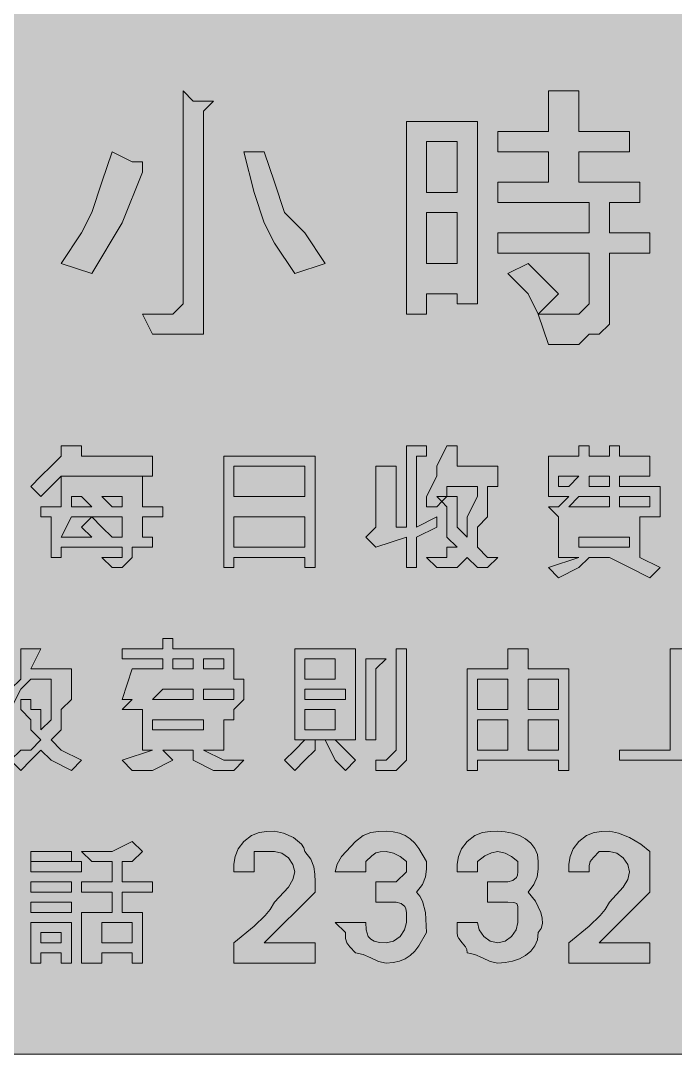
# Model space of a CAD drawing. Header units: metres. Extents: x 9 to 558, y 12 to 260.
# Drawn here: x 204.8 to 282.2, y 11.5 to 133.8 of the extents above; entities that cross this region are included whole.
import ezdxf

# ---------------------------------------------------------------- set-up
doc = ezdxf.new("R2010")
doc.units = ezdxf.units.M
doc.layers.add('FILL_BLUE_0000FF', color=7, linetype='Continuous', true_color=0x0000ff)
doc.layers.add('FILL_WHITE_FFFFFF', color=7, linetype='Continuous', true_color=0xffffff)

msp = doc.modelspace()

# ---------------------------------------------------------------- hatches: boundary and pattern name
at = {"layer": 'FILL_BLUE_0000FF', "true_color": 0x0000ff}
h = msp.add_hatch(color=7, dxfattribs=at)
h.dxf.hatch_style = 1
h.paths.add_polyline_path([(551.26, 259.87), (552.02, 259.71), (553.41, 259.17), (556.41, 257.52), (556.81, 257.02), (557.1, 256.43), (557.46, 255.12), (557.61, 252.72), (557.61, 18.72), (557.61, 16.32), (557.56, 15.92), (557.42, 15.61), (557.01, 15.12), (556.6, 14.63), (556.46, 14.32), (556.41, 13.92), (553.41, 12.27), (552.02, 11.73), (551.26, 11.57), (550.41, 11.52), (16.41, 11.52), (15.53, 11.54), (14.76, 11.67), (14.22, 12.03), (14.06, 12.32), (14.01, 12.72), (13.13, 12.74), (12.36, 12.87), (11.82, 13.23), (11.66, 13.52), (11.61, 13.92), (10.82, 14.42), (10.22, 15.01), (9.8, 15.65), (9.51, 16.32), (9.25, 17.63), (9.21, 18.72), (9.21, 252.72), (9.21, 255.12), (9.92, 256), (10.41, 256.77), (10.9, 257.31), (11.21, 257.47), (11.61, 257.52), (11.66, 257.92), (11.82, 258.23), (12.36, 258.72), (13.13, 259.21), (14.01, 259.92), (16.41, 259.92), (550.41, 259.92), (551.26, 259.87)])
at = {"layer": 'FILL_WHITE_FFFFFF', "true_color": 0xffffff}
h = msp.add_hatch(color=7, dxfattribs=at)
h.dxf.hatch_style = 1
h.paths.add_polyline_path([(226.41, 124.32), (227.61, 124.32), (226.41, 123.12), (226.41, 100.32), (226.41, 97.92), (226.41, 96.72), (225.21, 96.72), (222.81, 96.72), (220.41, 96.72), (219.21, 99.12), (221.61, 99.12), (222.81, 99.12), (224.01, 100.32), (224.01, 125.52), (225.21, 124.32), (226.41, 124.32)])
h = msp.add_hatch(color=7, dxfattribs=at)
h.dxf.hatch_style = 1
h.paths.add_polyline_path([(267.21, 118.32), (261.21, 118.32), (261.21, 120.72), (267.21, 120.72), (267.21, 125.52), (270.81, 125.52), (270.81, 124.32), (270.81, 120.72), (276.81, 120.72), (276.81, 118.32), (270.81, 118.32), (270.81, 114.72), (278.01, 114.72), (278.01, 112.32), (274.41, 112.32), (274.41, 108.72), (279.21, 108.72), (279.21, 106.32), (274.41, 106.32), (274.41, 99.12), (274.41, 97.92), (273.21, 96.72), (272.01, 96.72), (270.81, 95.52), (267.21, 95.52), (266.01, 99.12), (269.61, 99.12), (270.81, 99.12), (272.01, 100.32), (272.01, 106.32), (261.21, 106.32), (261.21, 108.72), (272.01, 108.72), (272.01, 112.32), (261.21, 112.32), (261.21, 114.72), (267.21, 114.72), (267.21, 118.32)])
h = msp.add_hatch(color=7, dxfattribs=at)
h.dxf.hatch_style = 1
h.paths.add_polyline_path([(256.41, 100.32), (256.41, 101.52), (252.81, 101.52), (252.81, 99.12), (250.41, 99.12), (250.41, 100.32), (250.41, 121.92), (258.81, 121.92), (258.81, 100.32), (256.41, 100.32)])
h.paths.add_polyline_path([(252.81, 119.52), (252.81, 113.52), (256.41, 113.52), (256.41, 119.52), (252.81, 119.52)], flags=16)
h.paths.add_polyline_path([(256.41, 111.12), (252.81, 111.12), (252.81, 105.12), (256.41, 105.12), (256.41, 111.12)], flags=16)
h = msp.add_hatch(color=7, dxfattribs=at)
h.dxf.hatch_style = 1
h.paths.add_polyline_path([(212.01, 108.72), (213.21, 111.12), (214.41, 114.72), (215.61, 118.32), (218.01, 117.12), (219.21, 117.12), (219.21, 115.92), (216.81, 109.92), (213.21, 103.92), (209.61, 105.12), (212.01, 108.72)])
h = msp.add_hatch(color=7, dxfattribs=at)
h.dxf.hatch_style = 1
h.paths.add_polyline_path([(234.81, 107.52), (233.61, 109.92), (232.41, 113.52), (231.21, 118.32), (233.61, 118.32), (234.81, 114.72), (236.01, 111.12), (238.41, 108.72), (240.81, 105.12), (237.21, 103.92), (234.81, 107.52)])
h = msp.add_hatch(color=7, dxfattribs=at)
h.dxf.hatch_style = 1
h.paths.add_polyline_path([(266.01, 103.92), (268.41, 101.52), (266.01, 99.12), (264.81, 101.52), (262.41, 103.92), (264.81, 105.12), (266.01, 103.92)])
h = msp.add_hatch(color=7, dxfattribs=at)
h.dxf.hatch_style = 1
h.paths.add_polyline_path([(220.41, 79.92), (209.61, 79.92), (207.21, 77.52), (206.01, 78.72), (207.21, 79.92), (208.41, 81.12), (209.61, 82.32), (209.61, 83.52), (212.01, 83.52), (212.01, 82.32), (220.41, 82.32), (220.41, 79.92)])
h = msp.add_hatch(color=7, dxfattribs=at)
h.dxf.hatch_style = 1
h.paths.add_polyline_path([(246.81, 73.92), (246.81, 81.12), (248.01, 81.12), (249.21, 81.12), (249.21, 73.92), (250.41, 73.92), (250.41, 83.52), (251.61, 83.52), (252.81, 83.52), (252.81, 82.32), (251.61, 82.32), (251.61, 73.92), (254.01, 75.12), (254.01, 73.92), (251.61, 72.72), (251.61, 69.12), (250.41, 69.12), (250.41, 72.72), (246.81, 71.52), (245.61, 72.72), (246.81, 73.92)])
h = msp.add_hatch(color=7, dxfattribs=at)
h.dxf.hatch_style = 1
h.paths.add_polyline_path([(252.81, 76.32), (252.81, 77.52), (254.01, 79.92), (254.01, 81.12), (255.21, 83.52), (256.41, 83.52), (256.41, 82.32), (256.41, 81.12), (261.21, 81.12), (261.21, 78.72), (260.01, 78.72), (260.01, 77.52), (260.01, 75.12), (258.81, 73.92), (258.81, 71.52), (260.01, 70.32), (261.21, 70.32), (260.01, 69.12), (258.81, 69.12), (257.61, 70.32), (256.41, 69.12), (254.01, 69.12), (252.81, 70.32), (254.01, 70.32), (255.21, 70.32), (255.21, 71.52), (256.41, 71.52), (255.21, 72.72), (255.21, 73.92), (255.21, 76.32), (254.61, 76.92), (254.01, 76.32), (252.81, 76.32)])
h.paths.add_polyline_path([(255.21, 77.52), (254.01, 77.52), (254.61, 76.92), (255.21, 77.52)], flags=16)
h.paths.add_polyline_path([(256.41, 77.52), (256.41, 76.32), (256.41, 75.12), (256.41, 73.92), (257.61, 72.72), (257.61, 73.92), (257.61, 75.12), (258.81, 77.52), (258.81, 78.72), (255.21, 78.72), (255.21, 77.52), (256.41, 77.52)], flags=16)
h = msp.add_hatch(color=7, dxfattribs=at)
h.dxf.hatch_style = 1
h.paths.add_polyline_path([(267.21, 69.12), (270.81, 70.32), (268.41, 70.32), (268.41, 75.12), (267.21, 76.32), (268.41, 76.32), (269.61, 77.52), (268.41, 77.52), (267.21, 77.52), (267.21, 81.12), (267.21, 82.32), (270.81, 82.32), (270.81, 83.52), (272.01, 83.52), (272.01, 82.32), (274.41, 82.32), (274.41, 83.52), (275.61, 83.52), (275.61, 82.32), (279.21, 82.32), (279.21, 79.92), (275.61, 79.92), (275.61, 78.72), (280.41, 78.72), (280.41, 77.52), (280.41, 75.12), (279.21, 75.12), (278.01, 75.12), (278.01, 70.32), (280.41, 69.12), (279.21, 67.92), (276.81, 69.12), (274.41, 70.32), (272.01, 70.32), (270.81, 69.12), (268.41, 67.92), (267.21, 69.12)])
h.paths.add_polyline_path([(268.41, 79.92), (268.41, 78.72), (269.61, 78.72), (270.81, 79.92), (268.41, 79.92)], flags=16)
h.paths.add_polyline_path([(274.41, 79.92), (272.01, 79.92), (272.01, 78.72), (274.41, 78.72), (274.41, 79.92)], flags=16)
h.paths.add_polyline_path([(274.41, 76.32), (274.41, 77.52), (270.81, 77.52), (269.61, 76.32), (274.41, 76.32)], flags=16)
h.paths.add_polyline_path([(279.21, 77.52), (275.61, 77.52), (275.61, 76.32), (278.01, 76.32), (279.21, 76.32), (279.21, 77.52)], flags=16)
h.paths.add_polyline_path([(276.81, 72.72), (270.81, 72.72), (270.81, 71.52), (276.81, 71.52), (276.81, 72.72)], flags=16)
h = msp.add_hatch(color=7, dxfattribs=at)
h.dxf.hatch_style = 1
h.paths.add_polyline_path([(239.61, 69.12), (238.41, 69.12), (238.41, 70.32), (230.01, 70.32), (230.01, 69.12), (228.81, 69.12), (228.81, 82.32), (239.61, 82.32), (239.61, 69.12)])
h.paths.add_polyline_path([(230.01, 75.12), (230.01, 71.52), (238.41, 71.52), (238.41, 75.12), (230.01, 75.12)], flags=16)
h.paths.add_polyline_path([(238.41, 81.12), (230.01, 81.12), (230.01, 77.52), (238.41, 77.52), (238.41, 81.12)], flags=16)
h = msp.add_hatch(color=7, dxfattribs=at)
h.dxf.hatch_style = 1
h.paths.add_polyline_path([(221.61, 76.32), (221.61, 75.12), (219.21, 75.12), (219.21, 72.72), (220.41, 72.72), (220.41, 71.52), (218.01, 71.52), (218.01, 70.32), (216.81, 69.12), (215.61, 69.12), (214.41, 70.32), (215.61, 70.32), (216.81, 70.32), (216.81, 71.52), (209.61, 71.52), (209.61, 70.32), (208.41, 70.32), (208.41, 75.12), (207.21, 75.12), (207.21, 76.32), (209.61, 76.32), (209.61, 79.92), (219.21, 79.92), (219.21, 76.32), (221.61, 76.32)])
h.paths.add_polyline_path([(214.41, 77.52), (215.61, 76.32), (216.81, 76.32), (216.81, 77.52), (214.41, 77.52)], flags=16)
h.paths.add_polyline_path([(210.81, 77.52), (210.81, 76.32), (213.21, 76.32), (212.01, 77.52), (210.81, 77.52)], flags=16)
h.paths.add_polyline_path([(215.61, 72.72), (216.81, 72.72), (216.81, 75.12), (213.21, 75.12), (214.41, 73.92), (215.61, 72.72)], flags=16)
h.paths.add_polyline_path([(210.81, 75.12), (209.61, 72.72), (213.21, 72.72), (212.01, 73.92), (213.21, 75.12), (210.81, 75.12)], flags=16)
h = msp.add_hatch(color=7, dxfattribs=at)
h.dxf.hatch_style = 1
h.paths.add_polyline_path([(221.61, 59.52), (221.61, 60.72), (222.81, 60.72), (222.81, 59.52), (225.21, 59.52), (226.41, 59.52), (230.01, 59.52), (230.01, 55.92), (231.21, 55.92), (231.21, 53.52), (230.01, 52.32), (230.01, 51.12), (228.81, 51.12), (228.81, 47.52), (226.41, 47.52), (228.81, 46.32), (231.21, 46.32), (230.01, 45.12), (227.61, 45.12), (225.21, 46.32), (225.21, 47.52), (221.61, 47.52), (222.81, 46.32), (220.41, 45.12), (218.01, 45.12), (216.81, 46.32), (220.41, 47.52), (219.21, 47.52), (219.21, 52.32), (218.01, 52.32), (216.81, 52.32), (218.01, 53.52), (216.81, 53.52), (218.01, 57.12), (221.61, 57.12), (221.61, 58.32), (216.81, 58.32), (216.81, 59.52), (221.61, 59.52)])
h.paths.add_polyline_path([(225.21, 58.32), (222.81, 58.32), (222.81, 57.12), (225.21, 57.12), (225.21, 58.32)], flags=16)
h.paths.add_polyline_path([(228.81, 57.12), (228.81, 58.32), (226.41, 58.32), (226.41, 57.12), (228.81, 57.12)], flags=16)
h.paths.add_polyline_path([(225.21, 53.52), (225.21, 54.72), (221.61, 54.72), (220.41, 53.52), (225.21, 53.52)], flags=16)
h.paths.add_polyline_path([(230.01, 53.52), (230.01, 54.72), (226.41, 54.72), (226.41, 53.52), (228.81, 53.52), (230.01, 53.52)], flags=16)
h.paths.add_polyline_path([(226.41, 51.12), (220.41, 51.12), (220.41, 49.92), (226.41, 49.92), (226.41, 51.12)], flags=16)
h = msp.add_hatch(color=7, dxfattribs=at)
h.dxf.hatch_style = 1
h.paths.add_polyline_path([(203.61, 54.72), (204.81, 55.92), (204.81, 58.32), (204.81, 59.52), (206.01, 59.52), (207.21, 59.52), (206.01, 57.12), (210.81, 57.12), (210.81, 55.92), (210.81, 53.52), (209.61, 52.32), (209.61, 49.92), (208.41, 48.72), (209.61, 47.52), (212.01, 46.32), (210.81, 45.12), (208.41, 46.32), (207.21, 47.52), (206.01, 46.32), (204.81, 45.12), (203.61, 46.32), (204.81, 47.52), (206.01, 47.52), (207.21, 48.72), (206.01, 49.92), (206.01, 51.12), (204.81, 52.32), (204.81, 53.52), (206.01, 53.52), (206.01, 52.32), (207.21, 52.32), (207.21, 51.12), (207.21, 49.92), (208.41, 51.12), (208.41, 52.32), (208.41, 53.52), (208.41, 55.92), (206.01, 55.92), (204.81, 54.72), (203.61, 52.32), (202.41, 53.52), (203.61, 54.72)])
h = msp.add_hatch(color=7, dxfattribs=at)
h.dxf.hatch_style = 1
h.paths.add_polyline_path([(237.21, 59.52), (244.41, 59.52), (244.41, 48.72), (237.21, 48.72), (237.21, 59.52)])
h.paths.add_polyline_path([(238.41, 53.52), (243.21, 53.52), (243.21, 54.72), (238.41, 54.72), (238.41, 53.52)], flags=16)
h.paths.add_polyline_path([(238.41, 58.32), (238.41, 55.92), (242.01, 55.92), (242.01, 58.32), (238.41, 58.32)], flags=16)
h.paths.add_polyline_path([(242.01, 52.32), (238.41, 52.32), (238.41, 49.92), (242.01, 49.92), (242.01, 52.32)], flags=16)
h = msp.add_hatch(color=7, dxfattribs=at)
h.dxf.hatch_style = 1
h.paths.add_polyline_path([(250.41, 59.52), (250.41, 47.52), (250.41, 46.32), (249.21, 45.12), (248.01, 45.12), (246.81, 45.12), (246.81, 46.32), (248.01, 46.32), (249.21, 47.52), (249.21, 59.52), (250.41, 59.52)])
h = msp.add_hatch(color=7, dxfattribs=at)
h.dxf.hatch_style = 1
h.paths.add_polyline_path([(264.81, 57.12), (269.61, 57.12), (269.61, 45.12), (268.41, 45.12), (268.41, 46.32), (258.81, 46.32), (258.81, 45.12), (257.61, 45.12), (257.61, 57.12), (262.41, 57.12), (262.41, 59.52), (263.61, 59.52), (264.81, 59.52), (264.81, 57.12)])
h.paths.add_polyline_path([(262.41, 52.32), (262.41, 55.92), (258.81, 55.92), (258.81, 52.32), (262.41, 52.32)], flags=16)
h.paths.add_polyline_path([(264.81, 52.32), (268.41, 52.32), (268.41, 55.92), (264.81, 55.92), (264.81, 52.32)], flags=16)
h.paths.add_polyline_path([(258.81, 51.12), (258.81, 47.52), (262.41, 47.52), (262.41, 51.12), (258.81, 51.12)], flags=16)
h.paths.add_polyline_path([(268.41, 51.12), (264.81, 51.12), (264.81, 47.52), (268.41, 47.52), (268.41, 51.12)], flags=16)
h = msp.add_hatch(color=7, dxfattribs=at)
h.dxf.hatch_style = 1
h.paths.add_polyline_path([(284.01, 59.52), (284.01, 54.72), (288.81, 54.72), (288.81, 53.52), (284.01, 53.52), (284.01, 47.52), (290.01, 47.52), (290.01, 46.32), (275.61, 46.32), (275.61, 47.52), (281.61, 47.52), (281.61, 59.52), (282.81, 59.52), (284.01, 59.52)])
h = msp.add_hatch(color=7, dxfattribs=at)
h.dxf.hatch_style = 1
h.paths.add_polyline_path([(246.81, 58.32), (248.01, 58.32), (246.81, 57.12), (246.81, 48.72), (245.61, 48.72), (245.61, 58.32), (246.81, 58.32)])
h = msp.add_hatch(color=7, dxfattribs=at)
h.dxf.hatch_style = 1
h.paths.add_polyline_path([(237.21, 47.52), (238.41, 48.72), (239.61, 48.72), (239.61, 47.52), (238.41, 46.32), (237.21, 45.12), (236.01, 46.32), (237.21, 47.52)])
h = msp.add_hatch(color=7, dxfattribs=at)
h.dxf.hatch_style = 1
h.paths.add_polyline_path([(242.01, 46.32), (240.81, 48.72), (242.01, 48.72), (243.21, 47.52), (244.41, 46.32), (243.21, 45.12), (242.01, 46.32)])
h = msp.add_hatch(color=7, dxfattribs=at)
h.dxf.hatch_style = 1
h.paths.add_polyline_path([(230.01, 33.12), (230.03, 34.02), (230.16, 34.92), (230.52, 35.82), (231.21, 36.72), (232.11, 37.41), (233.01, 37.77), (233.91, 37.9), (234.81, 37.92), (235.88, 37.71), (237.06, 37.17), (238.02, 36.4), (238.3, 35.97), (238.41, 35.52), (239.1, 34.62), (239.46, 33.72), (239.59, 32.82), (239.61, 31.92), (239.61, 30.72), (233.61, 24.72), (239.61, 24.72), (239.61, 22.32), (230.01, 22.32), (230.01, 24.72), (232.41, 26.67), (233.72, 27.93), (234.31, 28.67), (234.81, 29.52), (236.46, 31.32), (237, 32.22), (237.21, 33.12), (237, 34), (236.46, 34.77), (235.69, 35.31), (234.81, 35.52), (232.41, 35.52), (232.41, 33.12), (230.01, 33.12)])
h = msp.add_hatch(color=7, dxfattribs=at)
h.dxf.hatch_style = 1
h.paths.add_polyline_path([(250.41, 28.32), (250.36, 28.72), (250.22, 29.01), (249.81, 29.37), (249.21, 29.52), (246.81, 29.52), (246.81, 31.92), (249.21, 31.92), (250.41, 33.12), (250.41, 34.32), (249.66, 34.92), (248.89, 35.33), (248.01, 35.52), (247.3, 35.5), (246.81, 35.37), (246.32, 35.01), (245.61, 34.32), (245.61, 33.12), (242.01, 33.12), (242.22, 34.02), (242.76, 34.92), (244.41, 36.72), (245.31, 37.41), (246.21, 37.77), (247.11, 37.9), (248.01, 37.92), (248.86, 37.86), (249.6, 37.69), (250.27, 37.41), (250.86, 37.02), (251.4, 36.51), (251.89, 35.89), (252.81, 34.32), (252.79, 33.42), (252.66, 32.52), (252.3, 31.62), (251.61, 30.72), (252.01, 30.22), (252.3, 29.63), (252.66, 28.32), (252.81, 25.92), (251.89, 24.34), (251.4, 23.73), (250.86, 23.22), (250.27, 22.83), (249.6, 22.54), (248.86, 22.38), (248.01, 22.32), (247.11, 22.51), (246.21, 22.92), (245.31, 23.33), (244.41, 23.52), (243.72, 24.23), (243.36, 24.72), (243.23, 25.21), (243.21, 25.92), (242.01, 27.12), (245.61, 27.12), (245.65, 26.24), (245.91, 25.47), (246.2, 25.16), (246.62, 24.93), (247.22, 24.77), (248.01, 24.72), (248.89, 24.93), (249.66, 25.47), (250.2, 26.24), (250.41, 27.12), (250.41, 28.32)])
h = msp.add_hatch(color=7, dxfattribs=at)
h.dxf.hatch_style = 1
h.paths.add_polyline_path([(263.61, 28.32), (263.59, 29.01), (263.46, 29.37), (263.1, 29.5), (262.41, 29.52), (260.01, 29.52), (260.01, 31.92), (262.41, 31.92), (263.01, 32.07), (263.42, 32.43), (263.56, 32.72), (263.61, 33.12), (263.61, 34.32), (262.86, 34.92), (262.09, 35.33), (261.21, 35.52), (260.46, 35.37), (259.69, 35.01), (258.81, 34.32), (258.81, 33.12), (256.41, 33.12), (256.43, 34.02), (256.56, 34.92), (256.92, 35.82), (257.61, 36.72), (258.51, 37.41), (259.41, 37.77), (260.31, 37.9), (261.21, 37.92), (262.11, 37.86), (262.97, 37.69), (263.78, 37.41), (264.51, 37.02), (265.12, 36.51), (265.6, 35.89), (265.9, 35.16), (266.01, 34.32), (265.99, 33.42), (265.86, 32.52), (265.5, 31.62), (264.81, 30.72), (265.67, 29.63), (266.31, 28.32), (266.47, 27.65), (266.5, 27.01), (266.35, 26.42), (266.01, 25.92), (265.9, 25.08), (265.6, 24.34), (265.12, 23.73), (264.51, 23.22), (263.78, 22.83), (262.97, 22.54), (262.11, 22.38), (261.21, 22.32), (260.31, 22.51), (259.41, 22.92), (258.51, 23.33), (257.61, 23.52), (257.56, 23.92), (257.42, 24.23), (257.01, 24.72), (256.6, 25.21), (256.46, 25.52), (256.41, 25.92), (256.41, 27.12), (258.81, 27.12), (259.02, 26.24), (259.56, 25.47), (260.33, 24.93), (261.21, 24.72), (262.09, 24.93), (262.86, 25.47), (263.4, 26.24), (263.61, 27.12), (263.61, 28.32)])
h = msp.add_hatch(color=7, dxfattribs=at)
h.dxf.hatch_style = 1
h.paths.add_polyline_path([(269.61, 33.12), (269.63, 34.02), (269.76, 34.92), (270.12, 35.82), (270.81, 36.72), (271.71, 37.41), (272.61, 37.77), (273.51, 37.9), (274.41, 37.92), (275.5, 37.71), (276.81, 37.17), (278.12, 36.4), (279.21, 35.52), (279.21, 31.92), (279.21, 30.72), (273.21, 24.72), (279.21, 24.72), (279.21, 22.32), (269.61, 22.32), (269.61, 24.72), (272.01, 26.67), (273.32, 27.93), (273.91, 28.67), (274.41, 29.52), (276.06, 31.32), (276.6, 32.22), (276.81, 33.12), (276.6, 34), (276.06, 34.77), (275.29, 35.31), (274.41, 35.52), (273.21, 35.52), (272.52, 34.81), (272.16, 34.32), (272.03, 33.83), (272.01, 33.12), (269.61, 33.12)])
h = msp.add_hatch(color=7, dxfattribs=at)
h.dxf.hatch_style = 1
h.paths.add_polyline_path([(218.01, 36.72), (219.21, 35.52), (218.01, 34.32), (216.81, 34.32), (216.81, 31.92), (220.41, 31.92), (220.41, 30.72), (216.81, 30.72), (216.81, 28.32), (219.21, 28.32), (219.21, 22.32), (218.01, 22.32), (218.01, 23.52), (214.41, 23.52), (214.41, 22.32), (212.01, 22.32), (212.01, 28.32), (215.61, 28.32), (215.61, 30.72), (212.01, 30.72), (212.01, 31.92), (215.61, 31.92), (215.61, 34.32), (213.21, 34.32), (212.01, 35.52), (215.61, 35.52), (218.01, 36.72)])
h.paths.add_polyline_path([(218.01, 27.12), (214.41, 27.12), (214.41, 24.72), (218.01, 24.72), (218.01, 27.12)], flags=16)
h = msp.add_hatch(color=7, dxfattribs=at)
h.dxf.hatch_style = 1
h.paths.add_polyline_path([(210.81, 35.52), (210.81, 34.32), (206.01, 34.32), (206.01, 35.52), (210.81, 35.52)])
h = msp.add_hatch(color=7, dxfattribs=at)
h.dxf.hatch_style = 1
h.paths.add_polyline_path([(212.01, 34.32), (212.01, 33.12), (206.01, 33.12), (206.01, 34.32), (212.01, 34.32)])
h = msp.add_hatch(color=7, dxfattribs=at)
h.dxf.hatch_style = 1
h.paths.add_polyline_path([(210.81, 31.92), (210.81, 30.72), (206.01, 30.72), (206.01, 31.92), (210.81, 31.92)])
h = msp.add_hatch(color=7, dxfattribs=at)
h.dxf.hatch_style = 1
h.paths.add_polyline_path([(210.81, 29.52), (210.81, 28.32), (206.01, 28.32), (206.01, 29.52), (210.81, 29.52)])
h = msp.add_hatch(color=7, dxfattribs=at)
h.dxf.hatch_style = 1
h.paths.add_polyline_path([(210.81, 27.12), (210.81, 22.32), (209.61, 22.32), (209.61, 23.52), (207.21, 23.52), (207.21, 22.32), (206.01, 22.32), (206.01, 27.12), (210.81, 27.12)])
h.paths.add_polyline_path([(209.61, 25.92), (207.21, 25.92), (207.21, 24.72), (209.61, 24.72), (209.61, 25.92)], flags=16)

# ---------------------------------------------------------------- linework, layer by layer
at = {"layer": 'FILL_BLUE_0000FF', "lineweight": 0, "true_color": 0x0000ff}
msp.add_lwpolyline([(550.41, 11.52), (16.41, 11.52)], dxfattribs=at)
at = {"layer": 'FILL_WHITE_FFFFFF', "lineweight": 0, "true_color": 0xffffff}
for points in [[(226.41, 124.32), (227.61, 124.32), (226.41, 123.12), (226.41, 100.32), (226.41, 97.92), (226.41, 96.72), (225.21, 96.72), (222.81, 96.72), (220.41, 96.72), (219.21, 99.12), (221.61, 99.12), (222.81, 99.12), (224.01, 100.32), (224.01, 125.52), (225.21, 124.32)], [(267.21, 118.32), (261.21, 118.32), (261.21, 120.72), (267.21, 120.72), (267.21, 125.52), (270.81, 125.52), (270.81, 124.32), (270.81, 120.72), (276.81, 120.72), (276.81, 118.32), (270.81, 118.32), (270.81, 114.72), (278.01, 114.72), (278.01, 112.32), (274.41, 112.32), (274.41, 108.72), (279.21, 108.72), (279.21, 106.32), (274.41, 106.32), (274.41, 99.12), (274.41, 97.92), (273.21, 96.72), (272.01, 96.72), (270.81, 95.52), (267.21, 95.52), (266.01, 99.12), (269.61, 99.12), (270.81, 99.12), (272.01, 100.32), (272.01, 106.32), (261.21, 106.32), (261.21, 108.72), (272.01, 108.72), (272.01, 112.32), (261.21, 112.32), (261.21, 114.72), (267.21, 114.72)], [(256.41, 100.32), (256.41, 101.52), (252.81, 101.52), (252.81, 99.12), (250.41, 99.12), (250.41, 100.32), (250.41, 121.92), (258.81, 121.92), (258.81, 100.32)], [(252.81, 119.52), (252.81, 113.52), (256.41, 113.52), (256.41, 119.52)], [(212.01, 108.72), (213.21, 111.12), (214.41, 114.72), (215.61, 118.32), (218.01, 117.12), (219.21, 117.12), (219.21, 115.92), (216.81, 109.92), (213.21, 103.92), (209.61, 105.12)], [(234.81, 107.52), (233.61, 109.92), (232.41, 113.52), (231.21, 118.32), (233.61, 118.32), (234.81, 114.72), (236.01, 111.12), (238.41, 108.72), (240.81, 105.12), (237.21, 103.92)], [(256.41, 111.12), (252.81, 111.12), (252.81, 105.12), (256.41, 105.12)], [(266.01, 103.92), (268.41, 101.52), (266.01, 99.12), (264.81, 101.52), (262.41, 103.92), (264.81, 105.12)], [(220.41, 79.92), (209.61, 79.92), (207.21, 77.52), (206.01, 78.72), (207.21, 79.92), (208.41, 81.12), (209.61, 82.32), (209.61, 83.52), (212.01, 83.52), (212.01, 82.32), (220.41, 82.32)], [(246.81, 73.92), (246.81, 81.12), (248.01, 81.12), (249.21, 81.12), (249.21, 73.92), (250.41, 73.92), (250.41, 83.52), (251.61, 83.52), (252.81, 83.52), (252.81, 82.32), (251.61, 82.32), (251.61, 73.92), (254.01, 75.12), (254.01, 73.92), (251.61, 72.72), (251.61, 69.12), (250.41, 69.12), (250.41, 72.72), (246.81, 71.52), (245.61, 72.72)], [(252.81, 76.32), (252.81, 77.52), (254.01, 79.92), (254.01, 81.12), (255.21, 83.52), (256.41, 83.52), (256.41, 82.32), (256.41, 81.12), (261.21, 81.12), (261.21, 78.72), (260.01, 78.72), (260.01, 77.52), (260.01, 75.12), (258.81, 73.92), (258.81, 71.52), (260.01, 70.32), (261.21, 70.32), (260.01, 69.12), (258.81, 69.12), (257.61, 70.32), (256.41, 69.12), (254.01, 69.12), (252.81, 70.32), (254.01, 70.32), (255.21, 70.32), (255.21, 71.52), (256.41, 71.52), (255.21, 72.72), (255.21, 73.92), (255.21, 76.32), (254.61, 76.92), (254.01, 76.32)], [(267.21, 69.12), (270.81, 70.32), (268.41, 70.32), (268.41, 75.12), (267.21, 76.32), (268.41, 76.32), (269.61, 77.52), (268.41, 77.52), (267.21, 77.52), (267.21, 81.12), (267.21, 82.32), (270.81, 82.32), (270.81, 83.52), (272.01, 83.52), (272.01, 82.32), (274.41, 82.32), (274.41, 83.52), (275.61, 83.52), (275.61, 82.32), (279.21, 82.32), (279.21, 79.92), (275.61, 79.92), (275.61, 78.72), (280.41, 78.72), (280.41, 77.52), (280.41, 75.12), (279.21, 75.12), (278.01, 75.12), (278.01, 70.32), (280.41, 69.12), (279.21, 67.92), (276.81, 69.12), (274.41, 70.32), (272.01, 70.32), (270.81, 69.12), (268.41, 67.92)], [(239.61, 69.12), (238.41, 69.12), (238.41, 70.32), (230.01, 70.32), (230.01, 69.12), (228.81, 69.12), (228.81, 82.32), (239.61, 82.32)], [(238.41, 81.12), (230.01, 81.12), (230.01, 77.52), (238.41, 77.52)], [(221.61, 76.32), (221.61, 75.12), (219.21, 75.12), (219.21, 72.72), (220.41, 72.72), (220.41, 71.52), (218.01, 71.52), (218.01, 70.32), (216.81, 69.12), (215.61, 69.12), (214.41, 70.32), (215.61, 70.32), (216.81, 70.32), (216.81, 71.52), (209.61, 71.52), (209.61, 70.32), (208.41, 70.32), (208.41, 75.12), (207.21, 75.12), (207.21, 76.32), (209.61, 76.32), (209.61, 79.92), (219.21, 79.92), (219.21, 76.32)], [(268.41, 79.92), (268.41, 78.72), (269.61, 78.72), (270.81, 79.92)], [(274.41, 79.92), (272.01, 79.92), (272.01, 78.72), (274.41, 78.72)], [(256.41, 77.52), (256.41, 76.32), (256.41, 75.12), (256.41, 73.92), (257.61, 72.72), (257.61, 73.92), (257.61, 75.12), (258.81, 77.52), (258.81, 78.72), (255.21, 78.72), (255.21, 77.52)], [(210.81, 77.52), (210.81, 76.32), (213.21, 76.32), (212.01, 77.52)], [(214.41, 77.52), (215.61, 76.32), (216.81, 76.32), (216.81, 77.52)], [(255.21, 77.52), (254.01, 77.52), (254.61, 76.92)], [(274.41, 76.32), (274.41, 77.52), (270.81, 77.52), (269.61, 76.32)], [(279.21, 77.52), (275.61, 77.52), (275.61, 76.32), (278.01, 76.32), (279.21, 76.32)], [(210.81, 75.12), (209.61, 72.72), (213.21, 72.72), (212.01, 73.92), (213.21, 75.12)], [(215.61, 72.72), (216.81, 72.72), (216.81, 75.12), (213.21, 75.12), (214.41, 73.92)], [(230.01, 75.12), (230.01, 71.52), (238.41, 71.52), (238.41, 75.12)], [(276.81, 72.72), (270.81, 72.72), (270.81, 71.52), (276.81, 71.52)], [(221.61, 59.52), (221.61, 60.72), (222.81, 60.72), (222.81, 59.52), (225.21, 59.52), (226.41, 59.52), (230.01, 59.52), (230.01, 55.92), (231.21, 55.92), (231.21, 53.52), (230.01, 52.32), (230.01, 51.12), (228.81, 51.12), (228.81, 47.52), (226.41, 47.52), (228.81, 46.32), (231.21, 46.32), (230.01, 45.12), (227.61, 45.12), (225.21, 46.32), (225.21, 47.52), (221.61, 47.52), (222.81, 46.32), (220.41, 45.12), (218.01, 45.12), (216.81, 46.32), (220.41, 47.52), (219.21, 47.52), (219.21, 52.32), (218.01, 52.32), (216.81, 52.32), (218.01, 53.52), (216.81, 53.52), (218.01, 57.12), (221.61, 57.12), (221.61, 58.32), (216.81, 58.32), (216.81, 59.52)], [(237.21, 59.52), (244.41, 59.52), (244.41, 48.72), (237.21, 48.72)], [(250.41, 59.52), (250.41, 47.52), (250.41, 46.32), (249.21, 45.12), (248.01, 45.12), (246.81, 45.12), (246.81, 46.32), (248.01, 46.32), (249.21, 47.52), (249.21, 59.52)], [(264.81, 57.12), (269.61, 57.12), (269.61, 45.12), (268.41, 45.12), (268.41, 46.32), (258.81, 46.32), (258.81, 45.12), (257.61, 45.12), (257.61, 57.12), (262.41, 57.12), (262.41, 59.52), (263.61, 59.52), (264.81, 59.52)], [(284.01, 59.52), (284.01, 54.72), (288.81, 54.72), (288.81, 53.52), (284.01, 53.52), (284.01, 47.52), (290.01, 47.52), (290.01, 46.32), (275.61, 46.32), (275.61, 47.52), (281.61, 47.52), (281.61, 59.52), (282.81, 59.52)], [(225.21, 58.32), (222.81, 58.32), (222.81, 57.12), (225.21, 57.12)], [(228.81, 57.12), (228.81, 58.32), (226.41, 58.32), (226.41, 57.12)], [(238.41, 58.32), (238.41, 55.92), (242.01, 55.92), (242.01, 58.32)], [(246.81, 58.32), (248.01, 58.32), (246.81, 57.12), (246.81, 48.72), (245.61, 48.72), (245.61, 58.32)], [(262.41, 52.32), (262.41, 55.92), (258.81, 55.92), (258.81, 52.32)], [(264.81, 52.32), (268.41, 52.32), (268.41, 55.92), (264.81, 55.92)], [(225.21, 53.52), (225.21, 54.72), (221.61, 54.72), (220.41, 53.52)], [(230.01, 53.52), (230.01, 54.72), (226.41, 54.72), (226.41, 53.52), (228.81, 53.52)], [(238.41, 53.52), (243.21, 53.52), (243.21, 54.72), (238.41, 54.72)], [(242.01, 52.32), (238.41, 52.32), (238.41, 49.92), (242.01, 49.92)], [(226.41, 51.12), (220.41, 51.12), (220.41, 49.92), (226.41, 49.92)], [(258.81, 51.12), (258.81, 47.52), (262.41, 47.52), (262.41, 51.12)], [(268.41, 51.12), (264.81, 51.12), (264.81, 47.52), (268.41, 47.52)], [(237.21, 47.52), (238.41, 48.72), (239.61, 48.72), (239.61, 47.52), (238.41, 46.32), (237.21, 45.12), (236.01, 46.32)], [(242.01, 46.32), (240.81, 48.72), (242.01, 48.72), (243.21, 47.52), (244.41, 46.32), (243.21, 45.12)], [(230.01, 33.12), (230.03, 34.02), (230.16, 34.92), (230.52, 35.82), (231.21, 36.72), (232.11, 37.41), (233.01, 37.77), (233.91, 37.9), (234.81, 37.92), (235.88, 37.71), (237.06, 37.17), (238.02, 36.4), (238.3, 35.97), (238.41, 35.52), (239.1, 34.62), (239.46, 33.72), (239.59, 32.82), (239.61, 31.92), (239.61, 30.72), (233.61, 24.72), (239.61, 24.72), (239.61, 22.32), (230.01, 22.32), (230.01, 24.72), (232.41, 26.67), (233.72, 27.93), (234.31, 28.67), (234.81, 29.52), (236.46, 31.32), (237, 32.22), (237.21, 33.12), (237, 34), (236.46, 34.77), (235.69, 35.31), (234.81, 35.52), (232.41, 35.52), (232.41, 33.12)], [(250.41, 28.32), (250.36, 28.72), (250.22, 29.01), (249.81, 29.37), (249.21, 29.52), (246.81, 29.52), (246.81, 31.92), (249.21, 31.92), (250.41, 33.12), (250.41, 34.32), (249.66, 34.92), (248.89, 35.33), (248.01, 35.52), (247.3, 35.5), (246.81, 35.37), (246.32, 35.01), (245.61, 34.32), (245.61, 33.12), (242.01, 33.12), (242.22, 34.02), (242.76, 34.92), (244.41, 36.72), (245.31, 37.41), (246.21, 37.77), (247.11, 37.9), (248.01, 37.92), (248.86, 37.86), (249.6, 37.69), (250.27, 37.41), (250.86, 37.02), (251.4, 36.51), (251.89, 35.89), (252.81, 34.32), (252.79, 33.42), (252.66, 32.52), (252.3, 31.62), (251.61, 30.72), (252.01, 30.22), (252.3, 29.63), (252.66, 28.32), (252.81, 25.92), (251.89, 24.34), (251.4, 23.73), (250.86, 23.22), (250.27, 22.83), (249.6, 22.54), (248.86, 22.38), (248.01, 22.32), (247.11, 22.51), (246.21, 22.92), (245.31, 23.33), (244.41, 23.52), (243.72, 24.23), (243.36, 24.72), (243.23, 25.21), (243.21, 25.92), (242.01, 27.12), (245.61, 27.12), (245.65, 26.24), (245.91, 25.47), (246.2, 25.16), (246.62, 24.93), (247.22, 24.77), (248.01, 24.72), (248.89, 24.93), (249.66, 25.47), (250.2, 26.24), (250.41, 27.12)], [(263.61, 28.32), (263.59, 29.01), (263.46, 29.37), (263.1, 29.5), (262.41, 29.52), (260.01, 29.52), (260.01, 31.92), (262.41, 31.92), (263.01, 32.07), (263.42, 32.43), (263.56, 32.72), (263.61, 33.12), (263.61, 34.32), (262.86, 34.92), (262.09, 35.33), (261.21, 35.52), (260.46, 35.37), (259.69, 35.01), (258.81, 34.32), (258.81, 33.12), (256.41, 33.12), (256.43, 34.02), (256.56, 34.92), (256.92, 35.82), (257.61, 36.72), (258.51, 37.41), (259.41, 37.77), (260.31, 37.9), (261.21, 37.92), (262.11, 37.86), (262.97, 37.69), (263.78, 37.41), (264.51, 37.02), (265.12, 36.51), (265.6, 35.89), (265.9, 35.16), (266.01, 34.32), (265.99, 33.42), (265.86, 32.52), (265.5, 31.62), (264.81, 30.72), (265.67, 29.63), (266.31, 28.32), (266.47, 27.65), (266.5, 27.01), (266.35, 26.42), (266.01, 25.92), (265.9, 25.08), (265.6, 24.34), (265.12, 23.73), (264.51, 23.22), (263.78, 22.83), (262.97, 22.54), (262.11, 22.38), (261.21, 22.32), (260.31, 22.51), (259.41, 22.92), (258.51, 23.33), (257.61, 23.52), (257.56, 23.92), (257.42, 24.23), (257.01, 24.72), (256.6, 25.21), (256.46, 25.52), (256.41, 25.92), (256.41, 27.12), (258.81, 27.12), (259.02, 26.24), (259.56, 25.47), (260.33, 24.93), (261.21, 24.72), (262.09, 24.93), (262.86, 25.47), (263.4, 26.24), (263.61, 27.12)], [(269.61, 33.12), (269.63, 34.02), (269.76, 34.92), (270.12, 35.82), (270.81, 36.72), (271.71, 37.41), (272.61, 37.77), (273.51, 37.9), (274.41, 37.92), (275.5, 37.71), (276.81, 37.17), (278.12, 36.4), (279.21, 35.52), (279.21, 31.92), (279.21, 30.72), (273.21, 24.72), (279.21, 24.72), (279.21, 22.32), (269.61, 22.32), (269.61, 24.72), (272.01, 26.67), (273.32, 27.93), (273.91, 28.67), (274.41, 29.52), (276.06, 31.32), (276.6, 32.22), (276.81, 33.12), (276.6, 34), (276.06, 34.77), (275.29, 35.31), (274.41, 35.52), (273.21, 35.52), (272.52, 34.81), (272.16, 34.32), (272.03, 33.83), (272.01, 33.12)], [(218.01, 36.72), (219.21, 35.52), (218.01, 34.32), (216.81, 34.32), (216.81, 31.92), (220.41, 31.92), (220.41, 30.72), (216.81, 30.72), (216.81, 28.32), (219.21, 28.32), (219.21, 22.32), (218.01, 22.32), (218.01, 23.52), (214.41, 23.52), (214.41, 22.32), (212.01, 22.32), (212.01, 28.32), (215.61, 28.32), (215.61, 30.72), (212.01, 30.72), (212.01, 31.92), (215.61, 31.92), (215.61, 34.32), (213.21, 34.32), (212.01, 35.52), (215.61, 35.52)], [(210.81, 35.52), (210.81, 34.32), (206.01, 34.32), (206.01, 35.52)], [(212.01, 34.32), (212.01, 33.12), (206.01, 33.12), (206.01, 34.32)], [(210.81, 31.92), (210.81, 30.72), (206.01, 30.72), (206.01, 31.92)], [(210.81, 29.52), (210.81, 28.32), (206.01, 28.32), (206.01, 29.52)], [(210.81, 27.12), (210.81, 22.32), (209.61, 22.32), (209.61, 23.52), (207.21, 23.52), (207.21, 22.32), (206.01, 22.32), (206.01, 27.12)], [(218.01, 27.12), (214.41, 27.12), (214.41, 24.72), (218.01, 24.72)], [(209.61, 25.92), (207.21, 25.92), (207.21, 24.72), (209.61, 24.72)]]:
    msp.add_lwpolyline(points, close=True, dxfattribs=at)
msp.add_lwpolyline([(203.61, 54.72), (204.81, 55.92), (204.81, 58.32), (204.81, 59.52), (206.01, 59.52), (207.21, 59.52), (206.01, 57.12), (210.81, 57.12), (210.81, 55.92), (210.81, 53.52), (209.61, 52.32), (209.61, 49.92), (208.41, 48.72), (209.61, 47.52), (212.01, 46.32), (210.81, 45.12), (208.41, 46.32), (207.21, 47.52), (206.01, 46.32), (204.81, 45.12), (203.61, 46.32), (204.81, 47.52), (206.01, 47.52), (207.21, 48.72), (206.01, 49.92), (206.01, 51.12), (204.81, 52.32), (204.81, 53.52), (206.01, 53.52), (206.01, 52.32), (207.21, 52.32), (207.21, 51.12), (207.21, 49.92), (208.41, 51.12), (208.41, 52.32), (208.41, 53.52), (208.41, 55.92), (206.01, 55.92), (204.81, 54.72), (203.61, 52.32)], dxfattribs=at)

doc.saveas('drawing.dxf')
